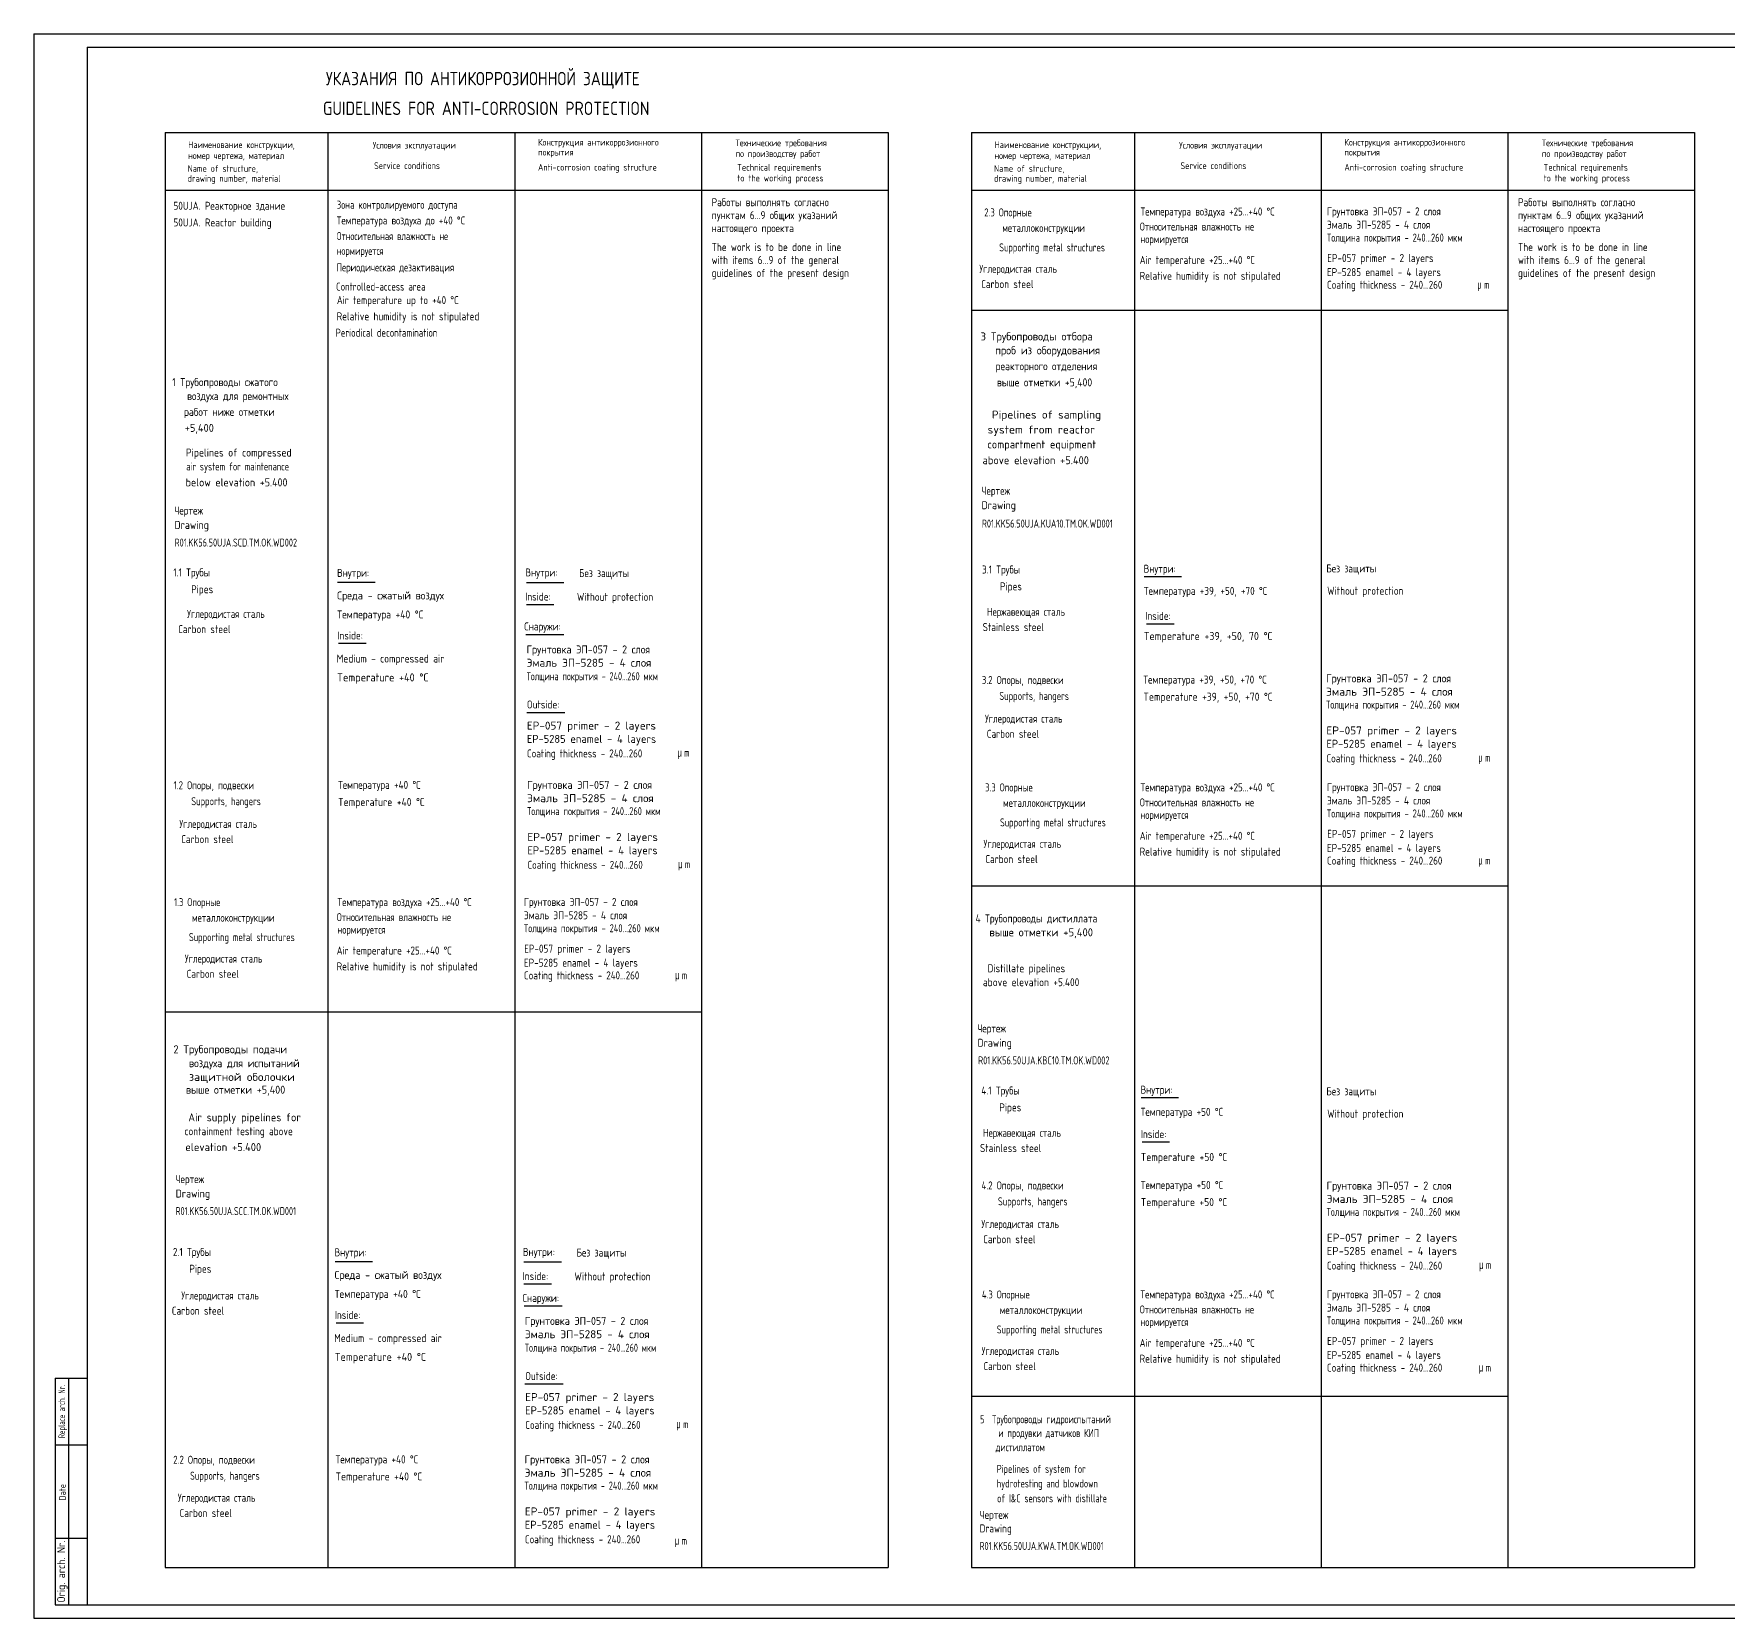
# Model space of a CAD drawing. Header units: millimetres. Extents: x 1061 to 2322, y -16 to 578.
# Drawn here: x 1061 to 1696, y -16 to 578 of the extents above; entities that cross this region are included whole.
import ezdxf
from ezdxf.enums import TextEntityAlignment as Align

# ---------------------------------------------------------------- set-up
doc = ezdxf.new("R2010")
doc.units = ezdxf.units.MM
for name, color, linetype in [('TITUL', 7, 'Continuous'), ('YELLOW', 2, 'Continuous'), ('ОСНОВНОЙ', 3, 'Continuous'), ('Штампы', 1, 'Continuous')]:
    doc.layers.add(name, color=color, linetype=linetype)
doc.layers.add('Текст', color=7, linetype='Continuous', lineweight=25)
doc.styles.add('ROMANC', font='romanc.shx', dxfattribs={"width": 0.8})
doc.styles.add('ROMANS', font='romans.shx', dxfattribs={"width": 0.8})
doc.styles.get("Standard").update_dxf_attribs({"font": 'romans.shx', "width": 0.8})
doc.styles.add('SYMBOL', font='symbol.ttf')

# ---------------------------------------------------------------- blocks, each defined once
blk = doc.blocks.new('stb_kk')
at = {"layer": 'TITUL', "color": 1}
for p, q in [((-12, 85), (-12, 0)), ((-12, 85), (0, 85)), ((-7, 85), (-7, 0)), ((-12, 60), (0, 60)), ((-12, 25), (0, 25)), ((-12, 0), (0, 0))]:
    blk.add_line(p, q, dxfattribs=at)
at = {"layer": 'TITUL', "style": 'ROMANC'}
for s, width, p in [('Replace arch. Nr.', 0.6, (-8.29, 72.45)), ('Date', 0.8, (-8.04, 42.19))]:
    blk.add_text(s, height=2.5, rotation=90, dxfattribs=dict(at, width=width)).set_placement(p, align=Align.CENTER)
at = {"layer": 'TITUL', "style": 'ROMANC', "width": 0.636627}
blk.add_text('Orig. arch. Nr.', height=3, rotation=90, dxfattribs=at).set_placement((-8.29, 0.86), (-8.29, 24.05), align=Align.FIT)
at = {"layer": 'TITUL', "linetype": 'Continuous', "style": 'ROMANS', "width": 0.8, "flags": 8}
for tag, p in [('REP_ARH_NR', (-3.5, 72.5)), ('DATE', (-3.5, 42.5)), ('ARCH_NR', (-3.5, 12.5))]:
    blk.add_attdef(tag, text='', height=3, rotation=90, dxfattribs=at).set_placement(p, align=Align.MIDDLE_CENTER)
blk = doc.blocks.new('A$C37B27227')
at = {"layer": 'YELLOW', "width": 0.686812}
for style, p in [('SYMBOL', (0.05, 1.01)), ('ROMANS', (2.56, 1.01))]:
    blk.add_text('m ', height=3, dxfattribs=dict(at, style=style)).set_placement(p)

msp = doc.modelspace()

# ---------------------------------------------------------------- linework, layer by layer
at = {"layer": 'TITUL'}
for p, q in [((1060.89, 578.07), (2321.89, 578.07)), ((1060.89, 578.07), (1060.89, -15.93)), ((1060.89, -15.93), (2321.89, -15.93))]:
    msp.add_line(p, q, dxfattribs=at)
at = {"layer": 'TITUL', "color": 1}
for p, q in [((1080.89, 573.07), (2316.89, 573.07)), ((1080.89, 573.07), (1080.89, -10.93)), ((1080.89, -10.93), (2316.89, -10.93))]:
    msp.add_line(p, q, dxfattribs=at)
at = {"layer": 'YELLOW', "color": 2, "linetype": 'Continuous', "ltscale": 15}
for p, q in [((1245.31, 352.89), (1259.61, 352.89)), ((1245.65, 323.63), (1259.94, 323.63)), ((1244.67, 101.12), (1258.96, 101.12)), ((1245, 71.86), (1259.3, 71.86))]:
    msp.add_line(p, q, dxfattribs=at)
at = {"layer": 'ОСНОВНОЙ'}
for p, q in [((1110.14, 541.11), (1381.14, 541.11)), ((1110.14, 541.11), (1110.14, 3.03)), ((1171.14, 541.11), (1171.14, 3.03)), ((1241.14, 541.11), (1241.14, 3.03)), ((1311.14, 541.11), (1311.14, 3.03)), ((1381.14, 541.11), (1381.14, 3.03)), ((1412.47, 541.11), (1683.47, 541.11)), ((1412.47, 541.11), (1412.47, 3.03)), ((1473.47, 541.11), (1473.47, 3.03)), ((1543.47, 541.11), (1543.47, 3.03)), ((1613.47, 541.11), (1613.47, 3.03)), ((1683.47, 541.11), (1683.47, 3.03)), ((1110.14, 519.47), (1381.14, 519.47)), ((1412.47, 519.47), (1683.47, 519.47)), ((1110.14, 3.03), (1381.14, 3.03)), ((1161.22, 3.03), (1381.14, 3.03)), ((1222.22, 3.03), (1381.14, 3.03)), ((1412.47, 3.03), (1683.47, 3.03))]:
    msp.add_line(p, q, dxfattribs=at)
at = {"layer": 'ОСНОВНОЙ', "color": 0}
for p, q in [((1412.47, 474.5), (1613.47, 474.5)), ((1412.47, 258.59), (1613.47, 258.59)), ((1110.14, 211.44), (1311.14, 211.44)), ((1412.47, 67.33), (1613.47, 67.33))]:
    msp.add_line(p, q, dxfattribs=at)
at = {"layer": 'Текст', "color": 2}
for p, q in [((1174.74, 372.52), (1188.79, 372.52)), ((1245.58, 372.42), (1259.62, 372.42)), ((1477.14, 374.58), (1491.19, 374.58)), ((1245.53, 364.15), (1255.87, 364.15)), ((1478, 356.91), (1488.35, 356.91)), ((1175.1, 349.56), (1185.45, 349.56)), ((1475.99, 179.24), (1490.03, 179.24)), ((1476.35, 162.61), (1486.69, 162.61)), ((1173.8, 117.75), (1187.84, 117.75)), ((1244.63, 117.65), (1258.68, 117.65)), ((1244.59, 109.38), (1254.93, 109.38)), ((1174.16, 94.79), (1184.5, 94.79))]:
    msp.add_line(p, q, dxfattribs=at)

# ---------------------------------------------------------------- block references
for p in [(1602.01, 481.52), (1302.11, 306.04), (1602.39, 304.18), (1302.4, 264.24), (1602.39, 265.62), (1301.27, 222.59), (1602.71, 113.98), (1602.59, 75.5), (1301.7, 54.27), (1301.16, 10.57)]:
    msp.add_blockref('A$C37B27227', p)
at = {"layer": 'TITUL'}
msp.add_blockref('stb_kk', (1080.89, -10.93), dxfattribs=at)

# ---------------------------------------------------------------- texts
at = {"color": 2}
for s, width, p in [('проб из оборудования ', 0.905456, (1421.26, 457.91)), ('реакторного отделения', 0.832762, (1421.46, 451.97)), ('выше отметки +5,400', 0.849067, (1421.92, 445.91)), ('воздуха для ремонтных', 0.827963, (1118.35, 440.78)), (' работ ниже отметки', 0.83768, (1115.51, 434.83)), (' +5,400', 0.902404, (1115.65, 428.84)), ('compartment equipment ', 0.9, (1418.35, 422.66)), (' system from reactor', 1.004537, (1416.44, 428.21)), ('  above elevation +5.400  ', 0.9, (1412.97, 416.71)), ('air system for maintenance', 0.720974, (1118.03, 414.36)), ('below elevation +5.400', 0.867784, (1117.79, 408.41)), ('выше отметки +5,400', 0.922327, (1419.13, 239.7)), ('воздуха для испытаний', 0.876393, (1119.03, 190.62)), ('защитной оболочки', 1.026858, (1119.03, 185.47)), (' выше отметки +5,400', 0.884681, (1116.12, 180.69)), ('  containment testing above', 0.800391, (1114.16, 165.12)), (' elevation +5.400 ', 0.912871, (1115.86, 159.17))]:
    msp.add_text(s, height=3, dxfattribs=dict(at, width=width)).set_placement(p)
at = {"layer": 'YELLOW', "style": 'ROMANS'}
for s, height, width, p in [('Name of structure,', 2.5, 0.8, (1118.54, 526.34)), ('Name of structure,', 2.5, 0.8, (1420.86, 526.34)), ('Service conditions  ', 2.5, 0.8, (1490.76, 527.4)), ('drawing number, material', 2.5, 0.8, (1420.86, 522.61)), ('Работы выполнять согласно', 3, 0.8, (1314.98, 513.44)), ('Работы выполнять согласно', 3, 0.8, (1617.3, 513.44)), ('пунктам 6...9 общих указаний', 3, 0.8, (1314.98, 508.59)), ('2.3 Опорные ', 3, 0.748688, (1417.22, 509.64)), ('Грунтовка ЭП-057 - 2 слоя', 3, 0.8, (1545.68, 510.02)), ('пунктам 6...9 общих указаний', 3, 0.8, (1617.3, 508.59)), ('настоящего проекта', 3, 0.8, (1314.98, 503.73)), (' металлоконструкции', 3, 0.765876, (1422.43, 503.82)), ('Относительная влажность не', 3, 0.751084, (1475.53, 504.32)), ('Толщина покрытия - 240...260 мкм', 3, 0.733792, (1545.68, 500.17)), ('Эмаль ЭП-5285 - 4 слоя', 3, 0.8, (1545.68, 505.03)), ('настоящего проекта', 3, 0.8, (1617.3, 503.73)), ('The work is to be done in line', 3, 0.8, (1314.98, 496.65)), ('  Supporting metal structures', 3, 0.725573, (1419.92, 496.52)), ('нормируется', 3, 0.751084, (1475.79, 499.62)), ('EP-057 primer - 2 layers', 3, 0.8, (1545.76, 492.52)), ('The work is to be done in line', 3, 0.8, (1617.3, 496.65)), ('with items 6...9 of the general', 3, 0.8, (1314.98, 491.79)), ('guidelines of the present design', 3, 0.8, (1314.98, 486.93)), ('   Углеродистая сталь', 3, 0.758036, (1410.84, 488.48)), ('EP-5285 enamel - 4 layers', 3, 0.8, (1545.68, 487.23)), ('with items 6...9 of the general', 3, 0.8, (1617.3, 491.79)), ('guidelines of the present design', 3, 0.8, (1617.3, 486.93)), ('  Сarbon steel', 3, 0.8, (1412.93, 482.77)), ('Relative humidity is not stipulated', 3, 0.790643, (1475.47, 485.86)), ('Coating thickness - 240...260    ', 3, 0.776626, (1545.7, 482.49)), ('Без защиты', 3, 0.8, (1265.28, 374.39)), ('Без защиты', 3, 0.8, (1545.44, 376.14)), ('Without protection', 3, 0.8, (1264.48, 365.49)), ('Without protection', 3, 0.8, (1545.76, 367.77)), ('Снаружи:', 3, 0.8, (1244.73, 354.39)), ('Эмаль ЭП-5285 - 4 слоя', 3, 0.9664, (1245.62, 340.78)), ('Грунтовка ЭП-057 - 2 слоя', 3, 0.8677, (1245.62, 345.77)), ('Толщина покрытия - 240...260 мкм', 3, 0.694551, (1245.62, 335.71)), ('Грунтовка ЭП-057 - 2 слоя', 3, 0.878179, (1545.36, 334.93)), ('Эмаль ЭП-5285 - 4 слоя', 3, 0.981494, (1545.36, 329.93)), ('Outside:', 3, 0.8, (1245.73, 325.13)), ('Толщина покрытия - 240...260 мкм', 3, 0.705399, (1545.36, 325.08)), ('EP-057 primer - 2 layers', 3, 0.971129, (1245.73, 317.21)), ('EP-057 primer - 2 layers', 3, 0.981945, (1545.47, 315.39)), ('EP-5285 enamel - 4 layers', 3, 0.907347, (1245.73, 312.22)), ('EP-5285 enamel - 4 layers', 3, 0.914078, (1545.47, 310.4)), ('Coating thickness - 240...260    ', 3, 0.776626, (1245.75, 306.78)), ('Coating thickness - 240...260    ', 3, 0.776626, (1545.49, 304.95)), ('Эмаль ЭП-5285 - 4 слоя', 3, 0.981494, (1245.79, 289.99)), ('Грунтовка ЭП-057 - 2 слоя', 3, 0.878179, (1245.79, 294.98)), ('3.3 Опорные ', 3, 0.748688, (1417.52, 294.04)), ('Грунтовка ЭП-057 - 2 слоя', 3, 0.8, (1545.68, 294.12)), ('Толщина покрытия - 240...260 мкм', 3, 0.705399, (1245.79, 285.13)), (' металлоконструкции', 3, 0.765876, (1422.73, 288.22)), ('Толщина покрытия - 240...260 мкм', 3, 0.733792, (1545.68, 284.27)), ('Эмаль ЭП-5285 - 4 слоя', 3, 0.8, (1545.68, 289.13)), ('  Supporting metal structures', 3, 0.725573, (1420.22, 280.92)), ('EP-057 primer - 2 layers', 3, 0.8, (1545.76, 276.62)), ('EP-5285 enamel - 4 layers', 3, 0.914078, (1245.9, 270.45)), ('EP-057 primer - 2 layers', 3, 0.981945, (1245.9, 275.45)), ('   Углеродистая сталь', 3, 0.758036, (1412.4, 272.88)), ('EP-5285 enamel - 4 layers', 3, 0.8, (1545.68, 271.33)), ('Coating thickness - 240...260    ', 3, 0.776626, (1245.93, 265.01)), ('  Сarbon steel', 3, 0.8, (1414.49, 267.17)), ('Coating thickness - 240...260    ', 3, 0.776626, (1545.7, 266.59)), ('Грунтовка ЭП-057 - 2 слоя', 3, 0.8, (1244.61, 251.09)), ('1.3 Опорные ', 3, 0.748688, (1113.44, 251.01)), ('Эмаль ЭП-5285 - 4 слоя', 3, 0.8, (1244.61, 246.1)), (' металлоконструкции', 3, 0.765876, (1118.64, 245.19)), ('Толщина покрытия - 240...260 мкм', 3, 0.733792, (1244.61, 241.24)), ('  Supporting metal structures', 3, 0.725573, (1116.14, 237.9)), ('EP-057 primer - 2 layers', 3, 0.8, (1244.69, 233.59)), ('   Углеродистая сталь', 3, 0.758036, (1112.94, 229.85)), ('EP-5285 enamel - 4 layers', 3, 0.8, (1244.61, 228.31)), ('  Сarbon steel', 3, 0.8, (1115.03, 224.14)), ('Coating thickness - 240...260    ', 3, 0.776626, (1244.63, 223.56)), ('Без защиты', 3, 0.8, (1545.46, 180.1)), ('Without protection', 3, 0.8, (1545.78, 171.72)), ('Грунтовка ЭП-057 - 2 слоя', 3, 0.878179, (1545.54, 144.72)), ('Эмаль ЭП-5285 - 4 слоя', 3, 0.981494, (1545.54, 139.73)), ('Толщина покрытия - 240...260 мкм', 3, 0.705399, (1545.54, 134.87)), ('EP-057 primer - 2 layers', 3, 0.981945, (1545.65, 125.19)), ('Без защиты', 3, 0.8, (1264.34, 119.62)), ('EP-5285 enamel - 4 layers', 3, 0.914078, (1545.65, 120.2)), ('Coating thickness - 240...260    ', 3, 0.776626, (1545.67, 114.75)), ('Without protection', 3, 0.8, (1263.54, 110.71)), ('Снаружи:', 3, 0.8, (1244.08, 102.61)), ('4.3 Опорные ', 3, 0.748688, (1416.3, 103.91)), ('Эмаль ЭП-5285 - 4 слоя', 3, 0.8, (1545.67, 99)), ('Грунтовка ЭП-057 - 2 слоя', 3, 0.8, (1545.67, 104)), ('Грунтовка ЭП-057 - 2 слоя', 3, 0.8677, (1244.97, 94)), (' металлоконструкции', 3, 0.765876, (1421.5, 98.09)), ('нормируется', 3, 0.751084, (1475.77, 93.6)), ('Толщина покрытия - 240...260 мкм', 3, 0.733792, (1545.67, 94.15)), ('Эмаль ЭП-5285 - 4 слоя', 3, 0.9664, (1244.97, 89.01)), ('  Supporting metal structures', 3, 0.725573, (1419, 90.8)), ('EP-057 primer - 2 layers', 3, 0.8, (1545.74, 86.49)), ('Толщина покрытия - 240...260 мкм', 3, 0.694551, (1244.97, 83.94)), ('   Углеродистая сталь', 3, 0.758036, (1411.67, 82.75)), ('EP-5285 enamel - 4 layers', 3, 0.8, (1545.67, 81.21)), ('Outside:', 3, 0.8, (1245.08, 73.36)), ('  Сarbon steel', 3, 0.8, (1413.76, 77.04)), ('Coating thickness - 240...260    ', 3, 0.776626, (1545.69, 76.47)), ('EP-057 primer - 2 layers', 3, 0.971129, (1245.09, 65.44)), ('Coating thickness - 240...260    ', 3, 0.776626, (1245.11, 55.01)), ('EP-5285 enamel - 4 layers', 3, 0.907347, (1245.09, 60.45)), ('Грунтовка ЭП-057 - 2 слоя', 3, 0.878179, (1244.85, 42.09)), ('Эмаль ЭП-5285 - 4 слоя', 3, 0.981494, (1244.85, 37.1)), ('Толщина покрытия - 240...260 мкм', 3, 0.705399, (1244.85, 32.24)), ('EP-057 primer - 2 layers', 3, 0.981945, (1244.96, 22.56)), ('EP-5285 enamel - 4 layers', 3, 0.914078, (1244.96, 17.57)), ('Drawing', 3, 0.8, (1415.45, 16.2)), ('Чертеж', 3, 0.8, (1415.54, 21.28)), ('Coating thickness - 240...260    ', 3, 0.776626, (1244.98, 12.12)), ('R01.KK56.50UJA.KWA.TM.OK.WD001', 3, 0.7, (1415.45, 9.61))]:
    msp.add_text(s, height=height, dxfattribs=dict(at, width=width)).set_placement(p)
at = {"layer": 'YELLOW', "color": 2, "style": 'ROMANS'}
for s, height, width, p in [('Service conditions  ', 2.5, 0.8, (1188.43, 527.4)), ('drawing number, material', 2.5, 0.8, (1118.54, 522.61)), ('Зона контролируемого доступа', 3, 0.751084, (1174.46, 512.5)), ('Температура воздуха до +40 °C', 3, 0.782353, (1174.46, 506.62)), ('Температура воздуха +25...+40 °С', 3, 0.782353, (1475.79, 509.96)), ('Относительная влажность не ', 3, 0.731604, (1174.44, 500.75)), ('нормируется ', 3, 0.731604, (1174.44, 495.2)), ('Периодическая дезактивация', 3, 0.751084, (1174.36, 489.02)), ('Air temperature +25...+40 °С', 3, 0.785941, (1475.47, 491.8)), ('Controlled-access area', 3, 0.751084, (1174.2, 481.81)), ('Air temperature up to +40 °C', 3, 0.785941, (1174.48, 476.74)), ('Relative humidity is not stipulated', 3, 0.8, (1174.39, 470.67)), ('Periodical decontamination', 3, 0.751084, (1174.04, 464.53)), ('Температура воздуха +25...+40 °С', 3, 0.782353, (1475.79, 294.06)), ('Относительная влажность не', 3, 0.751084, (1475.53, 288.42)), ('нормируется', 3, 0.751084, (1475.79, 283.72)), ('Air temperature +25...+40 °С', 3, 0.785941, (1475.47, 275.89)), ('Relative humidity is not stipulated', 3, 0.790643, (1475.47, 269.96)), ('Относительная влажность не', 3, 0.751084, (1174.46, 245.4)), ('Температура воздуха +25...+40 °С', 3, 0.782353, (1174.72, 251.04)), ('нормируется', 3, 0.751084, (1174.72, 240.7)), ('Air temperature +25...+40 °С', 3, 0.785941, (1174.4, 232.87)), ('Relative humidity is not stipulated', 3, 0.790643, (1174.4, 226.94)), ('Температура воздуха +25...+40 °С', 3, 0.782353, (1475.77, 103.94)), ('Относительная влажность не', 3, 0.751084, (1475.51, 98.3)), ('Air temperature +25...+40 °С', 3, 0.785941, (1475.45, 85.77)), ('Relative humidity is not stipulated', 3, 0.790643, (1475.45, 79.84))]:
    msp.add_text(s, height=height, dxfattribs=dict(at, width=width)).set_placement(p)
at = {"layer": 'YELLOW'}
for s, width, p in [('3 Трубопроводы отбора', 0.92905, (1415.81, 463.13)), ('Pipelines of sampling', 0.981538, (1420.08, 433.82)), ('Чертеж', 0.8, (1416.19, 405.27)), ('Drawing', 0.853613, (1416.19, 399.86)), ('R01.KK56.50UJA.KUA10.TM.OK.WD001', 0.65, (1416.31, 392.96)), ('3.1 Трубы', 0.8, (1416.34, 375.73)), ('  Pipes', 0.8, (1419.92, 369.42)), ('Нержавеющая сталь', 0.758036, (1418.24, 359.87)), ('  Stainless steel', 0.8, (1413.41, 354.16)), ('3.2 Опоры, подвески  ', 0.767817, (1416.29, 334.31)), ('  Supports, hangers  ', 0.733234, (1419.94, 328.33)), ('   Углеродистая сталь', 0.758036, (1412.94, 319.83)), ('  Сarbon steel', 0.8, (1415.03, 314.12)), ('4 Трубопроводы дистиллата', 0.815677, (1413.93, 244.91)), ('Distillate pipelines', 0.815677, (1418.4, 226.22)), (' above elevation +5.400  ', 0.815677, (1415.08, 221)), ('Чертеж', 0.8, (1414.64, 203.69)), ('2 Трубопроводы подачи', 0.914404, (1113.21, 195.84)), ('Drawing', 0.853613, (1414.64, 198.28)), ('R01.KK56.50UJA.KBC10.TM.OK.WD002', 0.68, (1414.91, 191.69)), ('4.1 Трубы', 0.8, (1416.09, 180.38)), ('Air supply pipelines for', 0.898488, (1118.78, 170.34)), ('  Pipes', 0.8, (1419.66, 174.08)), ('Нержавеющая сталь', 0.758036, (1416.73, 164.53)), ('  Stainless steel', 0.8, (1412.41, 158.82)), ('Чертеж', 0.8, (1114.04, 147.18)), ('4.2 Опоры, подвески  ', 0.767817, (1416.19, 144.81)), ('Drawing', 0.853613, (1114.04, 141.77)), ('  Supports, hangers  ', 0.733234, (1419.41, 138.83)), ('R01.KK56.50UJA.SCC.TM.OK.WD001', 0.7, (1114.02, 135.18)), ('   Углеродистая сталь', 0.758036, (1411.59, 130.33)), ('  Сarbon steel', 0.8, (1413.68, 124.62)), ('2.1 Трубы', 0.8, (1113.02, 119.86)), ('  Pipes', 0.8, (1116, 113.56)), ('Углеродистая сталь', 0.758036, (1116.16, 103.53)), ('    Сarbon steel', 0.8, (1106.3, 97.83)), ('2.2 Опоры, подвески  ', 0.767817, (1113.13, 41.95)), ('  Supports, hangers  ', 0.733234, (1116.53, 35.97)), ('   Углеродистая сталь', 0.758036, (1110.32, 27.7)), ('  Сarbon steel', 0.8, (1112.41, 21.99))]:
    msp.add_text(s, height=3, dxfattribs=dict(at, width=width)).set_placement(p)
at = {"layer": 'YELLOW', "color": 2}
for s, width, p in [('1 Трубопроводы сжатого', 0.850015, (1112.74, 446)), ('Pipelines of compressed', 0.83201, (1117.88, 419.58)), ('Чертеж', 0.8, (1113.61, 397.84)), ('Drawing', 0.853613, (1113.61, 392.44)), ('R01.KK56.50UJA.SCD.TM.OK.WD002', 0.7, (1113.67, 385.84)), ('1.1 Трубы', 0.8, (1113.14, 374.63)), ('  Pipes', 0.8, (1116.68, 368.33)), ('Углеродистая сталь', 0.758036, (1118.32, 359.1)), ('    Сarbon steel', 0.8, (1108.7, 353.39)), ('1.2 Опоры, подвески  ', 0.767817, (1113.25, 294.84)), ('  Supports, hangers  ', 0.733234, (1116.98, 288.86)), ('   Углеродистая сталь', 0.758036, (1110.91, 280.35)), ('  Сarbon steel', 0.8, (1113, 274.64))]:
    msp.add_text(s, height=3, dxfattribs=dict(at, width=width)).set_placement(p)
at = {"layer": 'ОСНОВНОЙ', "style": 'ROMANS', "width": 0.8}
for s, p in [('УКАЗАНИЯ ПО АНТИКОРРОЗИОННОЙ ЗАЩИТЕ', (1170.37, 558.81)), ('GUIDELINES FOR ANTI-CORROSION PROTECTION', (1169.26, 547.65))]:
    msp.add_text(s, height=5, dxfattribs=at).set_placement(p)
at = {"layer": 'ОСНОВНОЙ', "color": 2, "style": 'ROMANS', "width": 0.8}
for s, p in [('50UJA. Реакторное здание ', (1113.21, 512.12)), ('50UJA. Reactor building', (1113.21, 505.86))]:
    msp.add_text(s, height=3, dxfattribs=at).set_placement(p)
at = {"layer": 'Текст', "color": 2, "style": 'ROMANS', "width": 0.8}
for s, height, p in [('Наименование конструкции,', 2.5, (1118.73, 535.23)), ('Условия эксплуатации  ', 2.5, (1187.92, 535.08)), ('покрытия', 2.5, (1249.9, 532.45)), ('Конструкция антикоррозионного', 2.5, (1249.9, 536.19)), ('Технические требования', 2.5, (1323.95, 535.95)), ('по производству работ', 2.5, (1323.95, 531.9)), ('Наименование конструкции,', 2.5, (1421.06, 535.23)), ('Условия эксплуатации  ', 2.5, (1490.25, 535.08)), ('покрытия', 2.5, (1552.23, 532.45)), ('Конструкция антикоррозионного', 2.5, (1552.23, 536.19)), ('Технические требования', 2.5, (1626.27, 535.95)), ('по производству работ', 2.5, (1626.27, 531.9)), ('номер чертежа, материал', 2.5, (1118.73, 531.17)), ('Anti-corrosion coating structure', 2.5, (1249.9, 526.82)), ('Technical requirements ', 2.5, (1324.58, 526.79)), ('номер чертежа, материал', 2.5, (1421.06, 531.17)), ('Anti-corrosion coating structure', 2.5, (1552.23, 526.82)), ('Technical requirements ', 2.5, (1626.91, 526.79)), ('to the working process', 2.5, (1324.58, 522.74)), ('to the working process', 2.5, (1626.91, 522.74)), ('Внутри:', 3, (1245.18, 374.63)), ('Inside:', 3, (1245.08, 365.59)), ('Inside:', 3, (1477.56, 358.35)), ('Inside:', 3, (1174.66, 351)), ('Inside:', 3, (1475.9, 164.05)), ('Внутри:', 3, (1244.23, 119.86)), ('Inside:', 3, (1244.14, 110.81)), ('Inside:', 3, (1173.71, 96.23))]:
    msp.add_text(s, height=height, dxfattribs=at).set_placement(p)
at = {"layer": 'Текст', "color": 2}
for s, width, p in [('Внутри:', 0.8, (1174.56, 374.48)), ('Внутри:', 0.8, (1476.96, 376.03)), ('Среда - сжатый воздух', 0.879936, (1174.57, 366)), ('Температура +39, +50, +70 °С', 0.8, (1477.02, 367.73)), ('Температура +40 °С', 0.834204, (1174.61, 358.89)), ('Temperature +39, +50, 70 °С', 0.864423, (1477.01, 350.79)), ('Medium - compressed air', 0.817996, (1174.4, 342.35)), ('Temperature +40 °С', 0.881804, (1174.61, 335.29)), ('Температура +39, +50, +70 °С', 0.8, (1476.85, 334.46)), ('Temperature +39, +50, +70 °С', 0.836346, (1476.85, 328.04)), ('Температура +40 °С', 0.8, (1174.94, 294.99)), ('Temperature +40 °С', 0.836346, (1174.94, 288.57)), ('Внутри:', 0.8, (1475.8, 180.69)), ('Температура +50 °С', 0.798605, (1475.86, 172.39)), ('Temperature +50 °С', 0.837215, (1475.86, 155.45)), ('Температура +50 °С', 0.8, (1475.86, 144.96)), ('Temperature +50 °С', 0.836346, (1475.86, 138.54)), ('Внутри:', 0.8, (1173.61, 119.71)), ('Среда - сжатый воздух', 0.879936, (1173.62, 111.23)), ('Температура +40 °С', 0.834204, (1173.67, 104.12)), ('Medium - compressed air', 0.817996, (1173.46, 87.57)), ('Temperature +40 °С', 0.881804, (1173.67, 80.52)), ('Температура +40 °С', 0.8, (1173.99, 42.1)), ('Temperature +40 °С', 0.836346, (1173.99, 35.68))]:
    msp.add_text(s, height=3, dxfattribs=dict(at, width=width)).set_placement(p)
at = {"layer": 'Штампы', "color": 2, "style": 'ROMANS'}
for s, width, p in [('  5  Трубопроводы гидроиспытаний ', 0.62, (1412.78, 57.13)), ('и продувки датчиков КИП', 0.7, (1422.45, 51.97)), (' дистиллатом ', 0.7, (1420.04, 46.64)), ('Pipelines of system for', 0.7, (1421.88, 38.52)), ('hydrotesting and blowdown ', 0.7, (1421.89, 33.05)), ('of I&C sensors with distillate ', 0.7, (1422.01, 27.48))]:
    msp.add_text(s, height=3, dxfattribs=dict(at, width=width)).set_placement(p)

doc.saveas('drawing.dxf')
